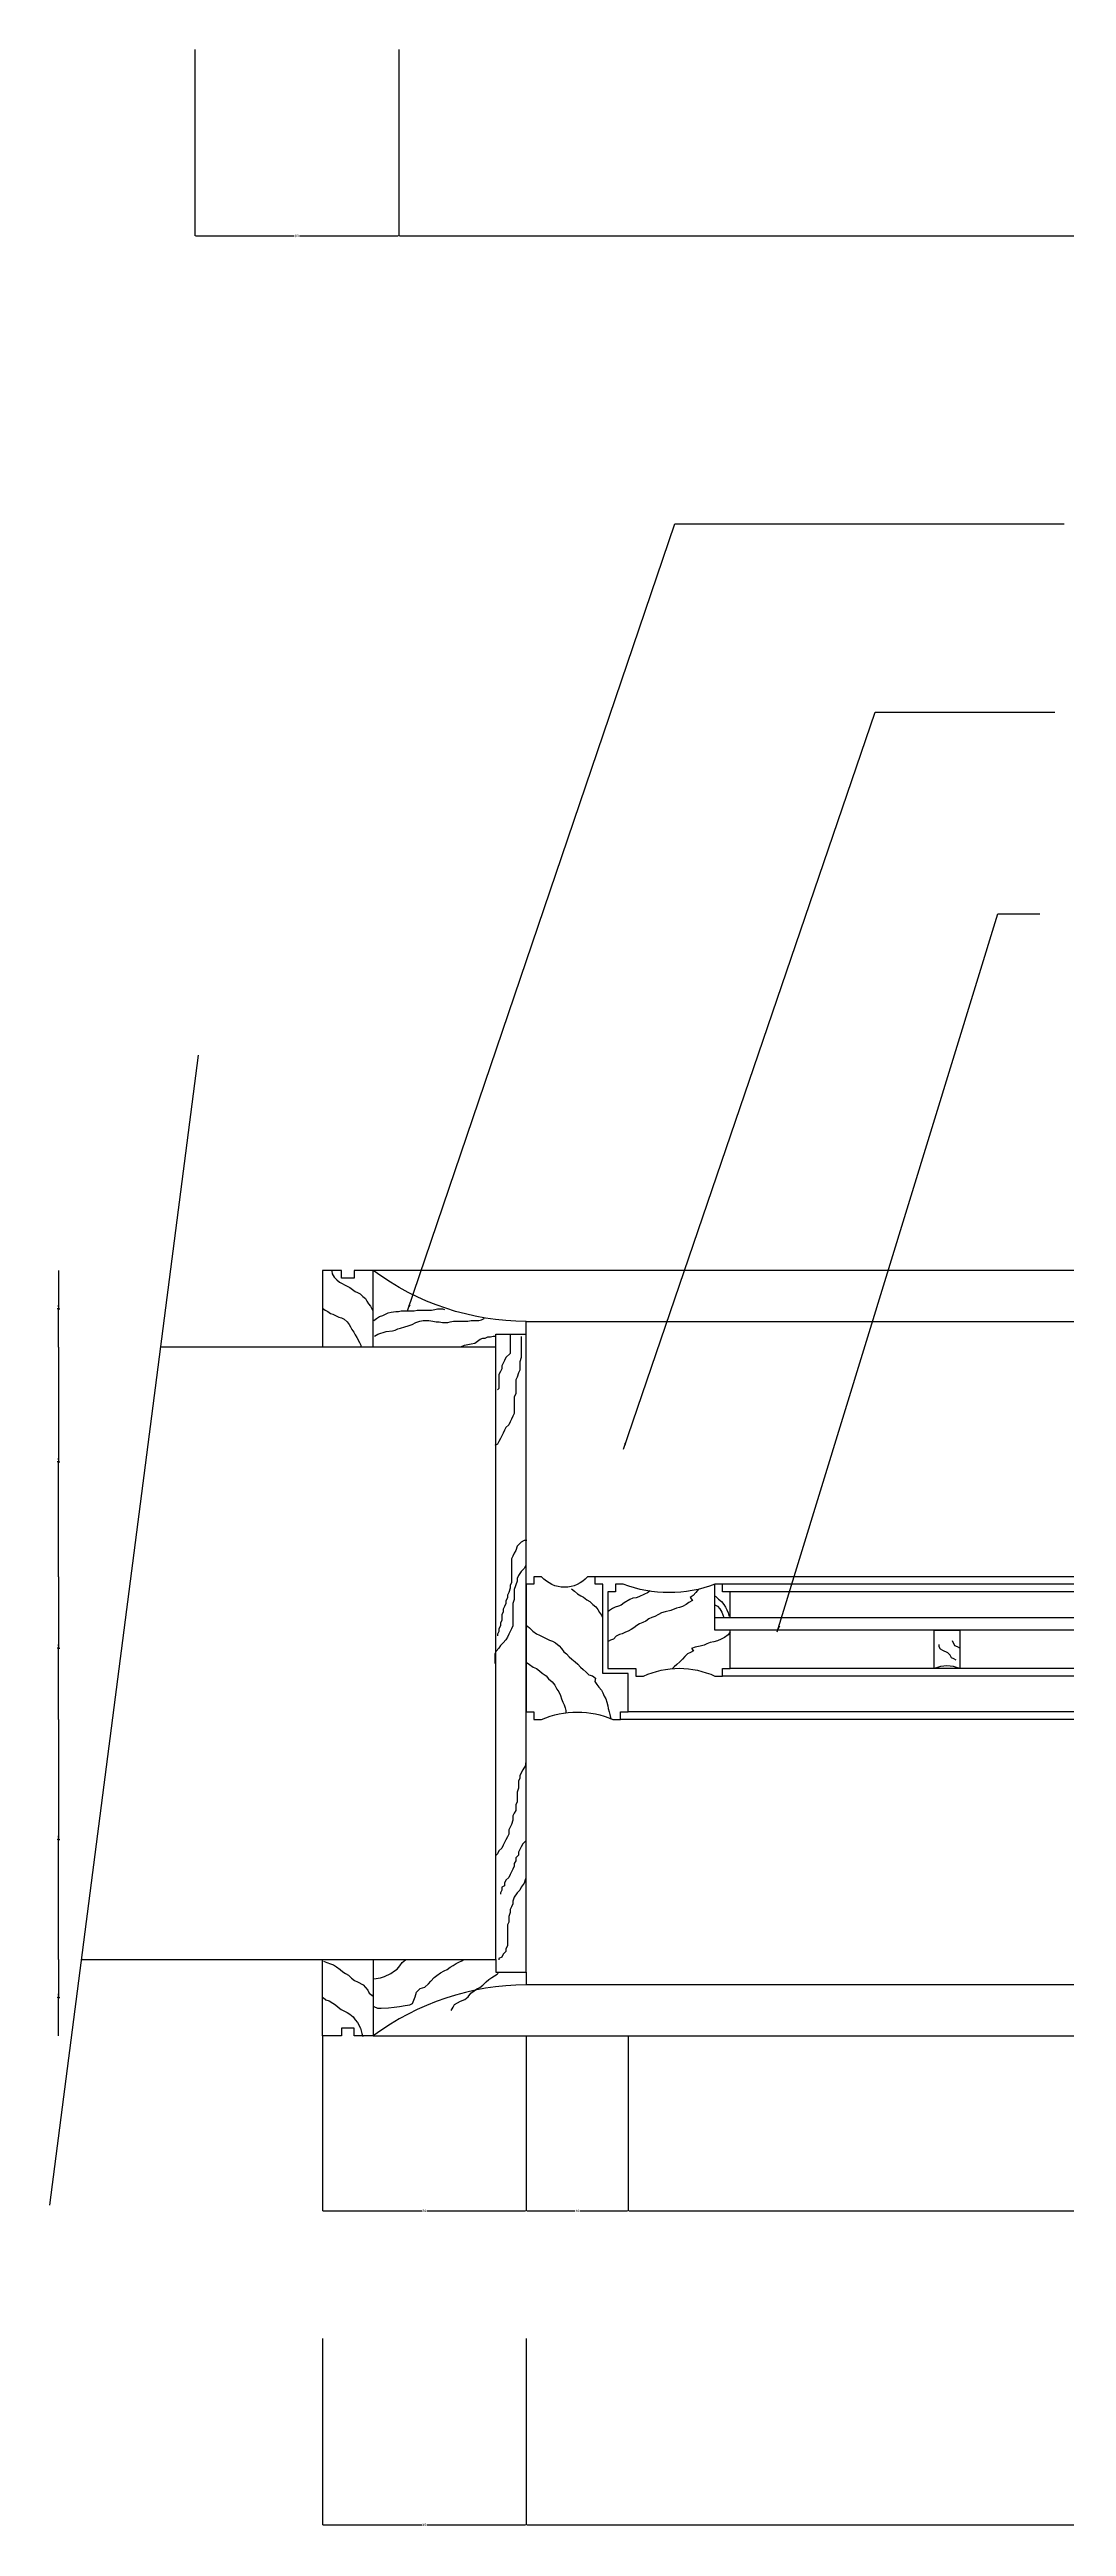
# Model space of a CAD drawing. Header units: metres. Extents: x 4 to 3597, y 195 to 4697.
# Drawn here: x 156 to 555, y 1510 to 2481 of the extents above; entities that cross this region are included whole.
import ezdxf

# ---------------------------------------------------------------- set-up
doc = ezdxf.new("R2010")
doc.units = ezdxf.units.M
for name, color, linetype in [('2', 2, 'Continuous'), ('3', 3, 'Continuous'), ('4', 4, 'Continuous'), ('7', 7, 'Continuous'), ('BH', 3, 'Continuous'), ('DIM', 3, 'Continuous')]:
    doc.layers.add(name, color=color, linetype=linetype)
doc.dimstyles.get("Standard").update_dxf_attribs({"dimtxt": 2.5, "dimasz": 2.5, "dimexe": 1.25, "dimexo": 0.625, "dimtad": 1, "dimcen": 2.5, "dimazin": 3, "dimtfac": 1, "dimtmove": 0, "dimatfit": 3})

# ---------------------------------------------------------------- blocks, each defined once
blk = doc.blocks.new('*D2')
for p, q in [((383.18, 1701.98), (383.18, 1633.38)), ((1323.18, 1701.98), (1323.18, 1633.38)), ((383.43, 1633.38), (851.68, 1633.38)), ((854.68, 1633.38), (1322.93, 1633.38))]:
    blk.add_line(p, q)
at = {"layer": 'Defpoints'}
for p in [(383.18, 1701.98), (1323.18, 1701.98), (383.18, 1633.38)]:
    blk.add_point(p, dxfattribs=at)
at = {"layer": 'DIM', "insert": (853.18, 1633.38), "char_height": 1, "attachment_point": 5}
blk.add_mtext('940', dxfattribs=at)
blk = doc.blocks.new('*D3')
for p, q in [((343.18, 1583.38), (343.18, 1510.34)), ((2343.18, 1583.38), (2343.18, 1510.34)), ((343.43, 1510.34), (1341.18, 1510.34)), ((1345.18, 1510.34), (2342.93, 1510.34))]:
    blk.add_line(p, q)
at = {"layer": 'Defpoints'}
for p in [(343.18, 1583.38), (2343.18, 1583.38), (343.18, 1510.34)]:
    blk.add_point(p, dxfattribs=at)
at = {"layer": 'DIM', "insert": (1343.18, 1510.34), "char_height": 1, "attachment_point": 5}
blk.add_mtext('2000', dxfattribs=at)
blk = doc.blocks.new('*D4')
for p, q in [((293.17, 2480.59), (293.17, 2407.55)), ((2293.17, 2480.59), (2293.17, 2407.55)), ((293.42, 2407.55), (1291.17, 2407.55)), ((1295.17, 2407.55), (2292.92, 2407.55))]:
    blk.add_line(p, q)
at = {"layer": 'Defpoints'}
for p in [(293.17, 2480.59), (2293.17, 2480.59), (293.17, 2407.55)]:
    blk.add_point(p, dxfattribs=at)
at = {"layer": 'DIM', "insert": (1293.17, 2407.55), "char_height": 1, "attachment_point": 5}
blk.add_mtext('2000', dxfattribs=at)
blk = doc.blocks.new('*D6')
for p, q in [((159.66, 2001.98), (159.66, 1986.98)), ((159.41, 1986.98), (159.16, 1986.98)), ((159.66, 1971.98), (159.66, 1986.98)), ((159.66, 1986.98), (159.66, 1986.98)), ((159.91, 1986.98), (160.16, 1986.98))]:
    blk.add_line(p, q)
at = {"layer": 'Defpoints'}
for p in [(159.66, 2001.98), (159.66, 1986.98), (159.66, 1971.98)]:
    blk.add_point(p, dxfattribs=at)
at = {"layer": 'DIM', "insert": (159.66, 1988.105), "char_height": 1, "attachment_point": 5}
blk.add_mtext('0', dxfattribs=at)
blk = doc.blocks.new('*D13')
for p, q in [((263.18, 1583.38), (263.18, 1510.34)), ((343.18, 1583.38), (343.18, 1510.34)), ((263.43, 1510.34), (302.18, 1510.34)), ((304.18, 1510.34), (342.93, 1510.34))]:
    blk.add_line(p, q)
at = {"layer": 'Defpoints'}
for p in [(263.18, 1583.38), (343.18, 1583.38), (263.18, 1510.34)]:
    blk.add_point(p, dxfattribs=at)
at = {"layer": 'DIM', "insert": (303.18, 1510.34), "char_height": 1, "attachment_point": 5}
blk.add_mtext('80', dxfattribs=at)
blk = doc.blocks.new('*D14')
for p, q in [((159.66, 1731.98), (159.66, 1716.98)), ((159.41, 1716.98), (159.16, 1716.98)), ((159.66, 1701.98), (159.66, 1716.98)), ((159.66, 1716.98), (159.66, 1716.98)), ((159.91, 1716.98), (160.16, 1716.98))]:
    blk.add_line(p, q)
at = {"layer": 'Defpoints'}
for p in [(159.66, 1731.98), (159.66, 1716.98), (159.66, 1701.98)]:
    blk.add_point(p, dxfattribs=at)
at = {"layer": 'DIM', "insert": (159.66, 1718.105), "char_height": 1, "attachment_point": 5}
blk.add_mtext('0', dxfattribs=at)
blk = doc.blocks.new('*D15')
for p, q in [((159.66, 1825.98), (159.66, 1778.98)), ((159.41, 1778.98), (159.16, 1778.98)), ((159.66, 1731.98), (159.66, 1778.98)), ((159.66, 1778.98), (159.66, 1778.98)), ((159.91, 1778.98), (160.16, 1778.98))]:
    blk.add_line(p, q)
at = {"layer": 'Defpoints'}
for p in [(159.66, 1825.98), (159.66, 1778.98), (159.66, 1731.98)]:
    blk.add_point(p, dxfattribs=at)
at = {"layer": 'DIM', "insert": (159.66, 1780.105), "char_height": 1, "attachment_point": 5}
blk.add_mtext('0', dxfattribs=at)
blk = doc.blocks.new('*D16')
for p, q in [((159.66, 1881.98), (159.66, 1853.98)), ((159.41, 1853.98), (159.16, 1853.98)), ((159.66, 1825.98), (159.66, 1853.98)), ((159.66, 1853.98), (159.66, 1853.98)), ((159.91, 1853.98), (160.16, 1853.98))]:
    blk.add_line(p, q)
at = {"layer": 'Defpoints'}
for p in [(159.66, 1881.98), (159.66, 1853.98), (159.66, 1825.98)]:
    blk.add_point(p, dxfattribs=at)
at = {"layer": 'DIM', "insert": (159.66, 1855.105), "char_height": 1, "attachment_point": 5}
blk.add_mtext('0', dxfattribs=at)
blk = doc.blocks.new('*D17')
for p, q in [((159.66, 1971.98), (159.66, 1926.98)), ((159.41, 1926.98), (159.16, 1926.98)), ((159.66, 1881.98), (159.66, 1926.98)), ((159.66, 1926.98), (159.66, 1926.98)), ((159.91, 1926.98), (160.16, 1926.98))]:
    blk.add_line(p, q)
at = {"layer": 'Defpoints'}
for p in [(159.66, 1971.98), (159.66, 1926.98), (159.66, 1881.98)]:
    blk.add_point(p, dxfattribs=at)
at = {"layer": 'DIM', "insert": (159.66, 1928.105), "char_height": 1, "attachment_point": 5}
blk.add_mtext('0', dxfattribs=at)
blk = doc.blocks.new('*D18')
for p, q in [((343.18, 1701.98), (343.18, 1633.38)), ((383.18, 1701.98), (383.18, 1633.38)), ((343.43, 1633.38), (362.18, 1633.38)), ((364.18, 1633.38), (382.93, 1633.38))]:
    blk.add_line(p, q)
at = {"layer": 'Defpoints'}
for p in [(343.18, 1701.98), (383.18, 1701.98), (343.18, 1633.38)]:
    blk.add_point(p, dxfattribs=at)
at = {"layer": 'DIM', "insert": (363.18, 1633.38), "char_height": 1, "attachment_point": 5}
blk.add_mtext('40', dxfattribs=at)
blk = doc.blocks.new('*D19')
for p, q in [((263.18, 1701.98), (263.18, 1633.38)), ((343.18, 1701.98), (343.18, 1633.38)), ((263.43, 1633.38), (302.18, 1633.38)), ((304.18, 1633.38), (342.93, 1633.38))]:
    blk.add_line(p, q)
at = {"layer": 'Defpoints'}
for p in [(263.18, 1701.98), (343.18, 1701.98), (263.18, 1633.38)]:
    blk.add_point(p, dxfattribs=at)
at = {"layer": 'DIM', "insert": (303.18, 1633.38), "char_height": 1, "attachment_point": 5}
blk.add_mtext('80', dxfattribs=at)
blk = doc.blocks.new('*D25')
for p, q in [((213.17, 2480.59), (213.17, 2407.55)), ((293.17, 2480.59), (293.17, 2407.55)), ((213.42, 2407.55), (252.17, 2407.55)), ((254.17, 2407.55), (292.92, 2407.55))]:
    blk.add_line(p, q)
at = {"layer": 'Defpoints'}
for p in [(213.17, 2480.59), (293.17, 2480.59), (213.17, 2407.55)]:
    blk.add_point(p, dxfattribs=at)
at = {"layer": 'DIM', "insert": (253.17, 2407.55), "char_height": 1, "attachment_point": 5}
blk.add_mtext('80', dxfattribs=at)

msp = doc.modelspace()

# ---------------------------------------------------------------- hatches: boundary and pattern name
at = {"layer": 'BH'}
h = msp.add_hatch(dxfattribs=at)
h.set_pattern_fill('AR-CONC', scale=20)
h.paths.add_polyline_path([(331.18, 1971.98), (199.65, 1971.98), (168.62, 1731.98), (331.18, 1731.98)])
h = msp.add_hatch(dxfattribs=at)
h.set_pattern_fill('ANSI31', scale=1000)
h.paths.add_polyline_path([(331.18, 1731.98), (331.18, 1971.98), (199.65, 1971.98), (168.62, 1731.98)])

# ---------------------------------------------------------------- linework, layer by layer
at = {"layer": '2'}
msp.add_lwpolyline([(168.62, 1731.98), (331.18, 1731.98), (331.18, 1971.98), (199.65, 1971.98)], dxfattribs=at)
at = {"layer": '3'}
for p, q in [((1283.18, 1875.98), (423.18, 1875.98)), ((1283.18, 1845.98), (423.18, 1845.98)), ((1323.18, 1828.98), (383.18, 1828.98))]:
    msp.add_line(p, q, dxfattribs=at)
at = {"layer": '4'}
for p, q in [((2403.18, 2001.98), (283.18, 2001.98)), ((283.18, 1971.98), (283.18, 2001.98)), ((343.18, 1726.98), (343.18, 1976.98)), ((1336.18, 1881.98), (370.18, 1881.98)), ((1326.18, 1825.98), (380.18, 1825.98)), ((283.18, 1731.98), (283.18, 1701.98)), ((283.18, 1701.98), (2403.18, 1701.98))]:
    msp.add_line(p, q, dxfattribs=at)
for points in [[(331.18, 1971.98), (331.18, 1976.98), (343.18, 1976.98), (343.18, 1981.98, -0.16), (283.18, 2001.98), (275.68, 2001.98), (275.68, 1998.98), (270.68, 1998.98), (270.68, 2001.98), (263.18, 2001.98), (263.18, 1971.98)], [(417.18, 1865.98), (423.18, 1865.98), (423.18, 1875.98), (420.18, 1875.98), (420.18, 1878.98), (417.18, 1878.98, -0.18), (381.18, 1878.98), (378.18, 1878.98), (378.18, 1875.98), (378.18, 1875.98), (375.18, 1875.98), (375.18, 1845.98), (386.18, 1845.98), (386.18, 1842.98), (389.18, 1842.98, -0.22), (417.18, 1842.98), (420.18, 1842.98), (420.18, 1845.98), (423.18, 1845.98), (423.18, 1860.98), (417.18, 1860.98), (417.18, 1878.98)], [(331.18, 1731.98), (331.18, 1726.98), (343.18, 1726.98), (343.18, 1721.98, 0.16), (283.18, 1701.98), (275.68, 1701.98), (275.68, 1704.98), (270.68, 1704.98), (270.68, 1701.98), (263.18, 1701.98), (263.18, 1731.98)]]:
    msp.add_lwpolyline(points, format="xyb", dxfattribs=at)
for points in [[(349.18, 1825.98, -0.21), (377.18, 1825.98), (380.18, 1825.98), (380.18, 1828.98), (383.18, 1828.98), (383.18, 1843.98), (373.18, 1843.98), (373.18, 1878.98), (370.18, 1878.98), (370.18, 1881.98), (367.18, 1881.98, -0.46), (349.18, 1881.98), (346.18, 1881.98), (346.18, 1878.98), (343.18, 1878.98), (343.18, 1828.98), (346.18, 1828.98), (346.18, 1825.98)], [(513.18, 1860.98), (513.18, 1845.98, 0.2), (503.18, 1845.98), (503.18, 1860.98)]]:
    msp.add_lwpolyline(points, format="xyb", close=True, dxfattribs=at)
at = {"layer": '7'}
for p, q in [((343.18, 1981.98), (2343.18, 1981.98)), ((1286.18, 1878.98), (420.18, 1878.98)), ((423.18, 1865.98), (1283.18, 1865.98)), ((1283.18, 1860.98), (423.18, 1860.98)), ((1286.18, 1842.98), (420.18, 1842.98)), ((2343.18, 1721.98), (343.18, 1721.98))]:
    msp.add_line(p, q, dxfattribs=at)
at = {"layer": 'BH'}
for p, q in [((266.85, 2001.7), (267.1, 2000.68)), ((267.1, 2000.68), (267.87, 1999.41)), ((267.87, 1999.41), (268.88, 1998.4)), ((268.88, 1998.4), (269.9, 1997.38)), ((269.9, 1997.38), (270.92, 1996.87)), ((270.92, 1996.87), (271.93, 1996.36)), ((271.93, 1996.36), (272.95, 1995.86)), ((272.95, 1995.86), (273.97, 1995.35)), ((273.97, 1995.35), (274.98, 1994.58)), ((274.98, 1994.58), (276, 1993.82)), ((276, 1993.82), (277.02, 1993.31)), ((277.02, 1993.31), (278.04, 1992.81)), ((278.04, 1992.81), (279.05, 1991.79)), ((279.05, 1991.79), (280.07, 1991.03)), ((280.07, 1991.03), (280.58, 1990.01)), ((263.29, 1987.22), (264.31, 1986.45)), ((264.31, 1986.45), (265.32, 1985.95)), ((265.32, 1985.95), (266.34, 1985.18)), ((266.34, 1985.18), (267.36, 1984.93)), ((267.36, 1984.93), (268.37, 1984.42)), ((268.37, 1984.42), (269.65, 1983.66)), ((269.65, 1983.66), (270.66, 1983.41)), ((270.66, 1983.41), (271.68, 1982.9)), ((271.68, 1982.9), (272.95, 1981.88)), ((272.95, 1981.88), (273.71, 1980.86)), ((273.71, 1980.86), (274.22, 1979.85)), ((280.58, 1990.01), (281.34, 1988.99)), ((281.34, 1988.99), (282.1, 1987.98)), ((282.1, 1987.98), (282.61, 1986.96)), ((282.61, 1986.96), (282.87, 1986.45)), ((283.38, 1982.39), (284.39, 1983.15)), ((284.39, 1983.15), (285.66, 1983.91)), ((285.66, 1983.91), (286.93, 1984.42)), ((286.93, 1984.42), (287.95, 1984.93)), ((287.95, 1984.93), (288.97, 1985.44)), ((288.97, 1985.44), (290.24, 1985.69)), ((290.24, 1985.69), (292.02, 1985.95)), ((292.02, 1985.95), (293.04, 1985.95)), ((293.04, 1985.95), (294.05, 1986.2)), ((294.05, 1986.2), (299.14, 1986.2)), ((296.85, 1980.36), (298.38, 1980.86)), ((298.38, 1980.86), (299.9, 1981.63)), ((299.14, 1986.2), (300.41, 1986.45)), ((299.9, 1981.63), (301.43, 1982.13)), ((300.41, 1986.45), (306, 1986.45)), ((301.43, 1982.13), (302.7, 1982.39)), ((302.7, 1982.39), (304.99, 1982.39)), ((304.99, 1982.39), (306.51, 1982.13)), ((306, 1986.45), (307.27, 1986.71)), ((306.51, 1982.13), (307.78, 1981.88)), ((307.27, 1986.71), (308.29, 1986.96)), ((307.78, 1981.88), (309.05, 1981.88)), ((308.29, 1986.96), (310.33, 1986.96)), ((309.05, 1981.88), (310.33, 1981.63)), ((310.33, 1986.96), (311.09, 1986.71)), ((310.33, 1981.63), (312.36, 1981.63)), ((312.36, 1981.63), (313.38, 1981.88)), ((313.38, 1981.88), (314.65, 1982.13)), ((314.65, 1982.13), (320.24, 1982.13)), ((320.24, 1982.13), (321.51, 1982.39)), ((321.51, 1982.39), (324.56, 1982.39)), ((324.56, 1982.39), (325.58, 1982.64)), ((325.58, 1982.64), (326.6, 1983.15)), ((326.6, 1983.15), (326.6, 1983.41)), ((274.22, 1979.85), (274.73, 1978.83)), ((274.73, 1978.83), (275.49, 1977.82)), ((275.49, 1977.82), (276, 1976.8)), ((276, 1976.8), (276.76, 1975.78)), ((276.76, 1975.78), (277.78, 1973.75)), ((277.78, 1973.75), (278.29, 1972.73)), ((278.29, 1972.73), (278.29, 1971.97)), ((283.63, 1976.29), (284.9, 1977.05)), ((284.9, 1977.05), (288.21, 1978.07)), ((288.21, 1978.07), (290.75, 1978.32)), ((290.75, 1978.32), (291.77, 1978.58)), ((291.77, 1978.58), (292.78, 1979.09)), ((292.78, 1979.09), (293.8, 1979.34)), ((293.8, 1979.34), (295.58, 1979.85)), ((295.58, 1979.85), (296.85, 1980.36)), ((317.7, 1972.23), (318.97, 1972.73)), ((318.97, 1972.73), (321.51, 1973.24)), ((321.51, 1973.24), (323.04, 1973.5)), ((323.04, 1973.5), (324.06, 1974.26)), ((324.06, 1974.26), (325.07, 1975.02)), ((325.07, 1975.02), (326.09, 1975.53)), ((326.09, 1975.53), (327.11, 1975.53)), ((327.11, 1975.53), (328.12, 1976.04)), ((328.12, 1976.04), (329.14, 1976.04)), ((329.14, 1976.04), (330.16, 1976.29)), ((330.16, 1976.29), (331.18, 1976.29)), ((336.84, 1976.62), (336.84, 1969.5)), ((341.22, 1976.07), (341.22, 1967.85)), ((333, 1962.38), (332.45, 1961.28)), ((332.45, 1961.28), (332.45, 1955.8)), ((333.55, 1963.47), (333, 1962.38)), ((334.1, 1965.66), (333.55, 1964.57)), ((333.55, 1964.57), (333.55, 1963.47)), ((334.64, 1966.76), (334.1, 1965.66)), ((335.19, 1967.85), (334.64, 1966.76)), ((336.84, 1969.5), (335.19, 1967.85)), ((340.13, 1961.83), (339.58, 1960.19)), ((340.67, 1962.92), (340.13, 1961.83)), ((341.22, 1967.85), (340.67, 1966.21)), ((340.67, 1966.21), (340.67, 1962.92)), ((332.45, 1955.8), (331.9, 1955.26)), ((339.03, 1953.61), (338.48, 1952.52)), ((338.48, 1952.52), (338.48, 1945.94)), ((339.58, 1960.19), (339.03, 1959.09)), ((339.03, 1959.09), (339.03, 1953.61)), ((336.84, 1942.66), (336.29, 1941.56)), ((337.38, 1943.75), (336.84, 1942.66)), ((337.93, 1944.85), (337.38, 1943.75)), ((338.48, 1945.94), (337.93, 1944.85)), ((331.9, 1933.89), (330.81, 1933.35)), ((332.45, 1934.99), (331.9, 1933.89)), ((333, 1936.08), (332.45, 1934.99)), ((333.55, 1937.18), (333, 1936.08)), ((334.1, 1938.28), (333.55, 1937.18)), ((334.64, 1939.37), (334.1, 1938.28)), ((335.19, 1940.47), (334.64, 1939.37)), ((336.29, 1941.56), (335.19, 1940.47)), ((339.58, 1893.91), (339.03, 1892.26)), ((341.22, 1895.55), (339.58, 1893.91)), ((342.32, 1896.1), (341.22, 1895.55)), ((343.41, 1896.1), (342.32, 1896.1)), ((337.93, 1890.07), (337.38, 1888.98)), ((337.38, 1888.98), (337.38, 1879.67)), ((338.48, 1891.17), (337.93, 1890.07)), ((339.03, 1892.26), (338.48, 1891.17)), ((341.22, 1884.05), (340.13, 1882.4)), ((342.32, 1885.14), (341.22, 1884.05)), ((342.87, 1886.24), (342.32, 1885.14)), ((336.29, 1875.83), (335.74, 1874.74)), ((335.74, 1874.74), (335.74, 1873.64)), ((336.84, 1877.47), (336.29, 1875.83)), ((337.38, 1879.67), (336.84, 1878.57)), ((336.84, 1878.57), (336.84, 1877.47)), ((339.58, 1880.21), (338.48, 1876.93)), ((338.48, 1876.93), (338.48, 1873.09)), ((340.13, 1882.4), (339.58, 1881.31)), ((339.58, 1881.31), (339.58, 1880.21)), ((360.95, 1877.26), (362.06, 1876.29)), ((362.06, 1876.29), (363.31, 1875.31)), ((363.31, 1875.31), (364.56, 1874.48)), ((364.56, 1874.48), (365.67, 1873.92)), ((365.67, 1873.92), (366.93, 1872.95)), ((387.36, 1874.06), (386.25, 1873.65)), ((389.59, 1875.17), (387.36, 1874.06)), ((390.7, 1875.59), (389.59, 1875.17)), ((391.81, 1876.42), (390.7, 1875.59)), ((408.58, 1874.62), (407.47, 1873.78)), ((409.7, 1875.73), (408.58, 1874.62)), ((410.67, 1877.12), (409.7, 1875.73)), ((417.34, 1874.34), (418.59, 1873.23)), ((333.55, 1864.88), (333, 1863.78)), ((334.1, 1868.16), (333.55, 1867.07)), ((333.55, 1867.07), (333.55, 1864.88)), ((334.64, 1870.35), (334.1, 1869.26)), ((334.1, 1869.26), (334.1, 1868.16)), ((335.19, 1871.45), (334.64, 1870.35)), ((335.74, 1873.64), (335.19, 1872.54)), ((335.19, 1872.54), (335.19, 1871.45)), ((338.48, 1873.09), (337.93, 1871.45)), ((337.93, 1871.45), (337.93, 1862.68)), ((366.93, 1872.95), (368.04, 1872.26)), ((368.04, 1872.26), (369.29, 1871.14)), ((369.29, 1871.14), (370.4, 1870.17)), ((370.4, 1870.17), (371.24, 1869.06)), ((371.24, 1869.06), (371.93, 1867.95)), ((371.93, 1867.95), (372.63, 1866.84)), ((372.63, 1866.84), (372.9, 1866.28)), ((375.82, 1868.78), (375.13, 1868.23)), ((376.94, 1869.48), (375.82, 1868.78)), ((378.05, 1870.03), (376.94, 1869.48)), ((379.3, 1870.45), (378.05, 1870.03)), ((380.41, 1870.87), (379.3, 1870.45)), ((381.52, 1871.7), (380.41, 1870.87)), ((383.75, 1873.09), (381.52, 1871.7)), ((385, 1873.51), (383.75, 1873.09)), ((386.25, 1873.65), (385, 1873.51)), ((390.01, 1864.48), (388.89, 1864.06)), ((391.26, 1865.45), (390.01, 1864.48)), ((392.37, 1866), (391.26, 1865.45)), ((393.62, 1866.42), (392.37, 1866)), ((395.01, 1867.12), (393.62, 1866.42)), ((396.26, 1867.81), (395.01, 1867.12)), ((397.65, 1868.23), (396.26, 1867.81)), ((399.88, 1868.78), (397.65, 1868.23)), ((402.1, 1869.62), (399.88, 1868.78)), ((403.21, 1869.89), (402.1, 1869.62)), ((404.47, 1870.31), (403.21, 1869.89)), ((405.86, 1871.14), (404.47, 1870.31)), ((406.97, 1871.84), (405.86, 1871.14)), ((408.36, 1872.67), (406.97, 1871.84)), ((407.47, 1873.78), (408.36, 1872.67)), ((417.18, 1870.95), (418.18, 1870.45)), ((418.18, 1870.45), (419.15, 1869.34)), ((418.59, 1873.23), (419.71, 1872.26)), ((419.15, 1869.34), (419.84, 1868.09)), ((419.71, 1872.26), (420.68, 1871.14)), ((419.84, 1868.09), (420.26, 1866.98)), ((420.26, 1866.98), (420.68, 1866)), ((420.68, 1871.14), (421.37, 1870.03)), ((421.37, 1870.03), (421.79, 1868.92)), ((421.79, 1868.92), (422.35, 1867.81)), ((422.35, 1867.81), (422.63, 1866.7)), ((422.63, 1866.7), (422.76, 1866.56)), ((332.45, 1860.49), (331.9, 1859.4)), ((331.9, 1859.4), (331.9, 1858.85)), ((333, 1862.68), (332.45, 1861.59)), ((332.45, 1861.59), (332.45, 1860.49)), ((333, 1855.02), (332.45, 1853.92)), ((333, 1863.78), (333, 1862.68)), ((334.1, 1856.11), (333, 1855.02)), ((335.19, 1857.21), (334.1, 1856.11)), ((335.74, 1858.3), (335.19, 1857.21)), ((336.29, 1859.4), (335.74, 1858.3)), ((336.84, 1860.49), (336.29, 1859.4)), ((337.38, 1861.59), (336.84, 1860.49)), ((337.93, 1862.68), (337.38, 1861.59)), ((343.15, 1862.95), (344.4, 1861.97)), ((344.4, 1861.97), (345.79, 1860.59)), ((345.79, 1860.59), (347.18, 1859.61)), ((347.18, 1859.61), (348.3, 1859.06)), ((348.3, 1859.06), (349.41, 1858.5)), ((349.41, 1858.5), (350.94, 1857.81)), ((350.94, 1857.81), (352.33, 1857.11)), ((352.33, 1857.11), (353.44, 1856.69)), ((353.44, 1856.69), (354.69, 1856)), ((354.69, 1856), (356.08, 1854.89)), ((356.08, 1854.89), (357.05, 1853.78)), ((376.24, 1857.11), (375.27, 1856.56)), ((377.35, 1857.53), (376.24, 1857.11)), ((378.47, 1858.64), (377.35, 1857.53)), ((379.72, 1859.33), (378.47, 1858.64)), ((380.83, 1859.61), (379.72, 1859.33)), ((382.08, 1860.17), (380.83, 1859.61)), ((383.19, 1860.59), (382.08, 1860.17)), ((384.31, 1861.28), (383.19, 1860.59)), ((385.42, 1861.97), (384.31, 1861.28)), ((386.53, 1862.81), (385.42, 1861.97)), ((387.64, 1863.5), (386.53, 1862.81)), ((388.89, 1864.06), (387.64, 1863.5)), ((411.36, 1854.75), (409.42, 1854.33)), ((412.89, 1855.17), (411.36, 1854.75)), ((414.01, 1855.72), (412.89, 1855.17)), ((415.26, 1856.14), (414.01, 1855.72)), ((416.79, 1856.42), (415.26, 1856.14)), ((418.18, 1856.83), (416.79, 1856.42)), ((419.57, 1857.53), (418.18, 1856.83)), ((420.96, 1858.08), (419.57, 1857.53)), ((422.35, 1859.2), (420.96, 1858.08)), ((423.18, 1860.31), (422.35, 1859.2)), ((505.16, 1854.46), (505.16, 1855.4)), ((505.63, 1853.51), (505.16, 1854.46)), ((511.3, 1854.93), (510.36, 1856.82)), ((512.25, 1854.46), (511.3, 1854.93)), ((513.19, 1853.99), (512.25, 1854.46)), ((331.35, 1852.82), (330.81, 1851.73)), ((330.81, 1851.73), (330.81, 1847.89)), ((332.45, 1853.92), (331.35, 1852.82)), ((343.15, 1848.5), (344.4, 1847.52)), ((344.4, 1847.52), (345.93, 1846.55)), ((345.93, 1846.55), (347.18, 1846)), ((347.18, 1846), (348.3, 1845.02)), ((348.3, 1845.02), (349.41, 1844.19)), ((357.05, 1853.78), (357.89, 1852.53)), ((357.89, 1852.53), (359, 1851.69)), ((359, 1851.69), (359.97, 1850.58)), ((359.97, 1850.58), (361.09, 1849.61)), ((361.09, 1849.61), (362.34, 1848.64)), ((362.34, 1848.64), (363.45, 1847.66)), ((363.45, 1847.66), (364.42, 1846.55)), ((364.42, 1846.55), (365.54, 1845.58)), ((365.54, 1845.58), (366.65, 1844.61)), ((401.13, 1846.69), (400.43, 1845.86)), ((402.24, 1847.52), (401.13, 1846.69)), ((403.35, 1848.64), (402.24, 1847.52)), ((404.47, 1849.61), (403.35, 1848.64)), ((405.3, 1850.72), (404.47, 1849.61)), ((406.41, 1851.69), (405.3, 1850.72)), ((407.52, 1852.25), (406.41, 1851.69)), ((408.78, 1852.94), (407.52, 1852.25)), ((409.42, 1854.33), (408.03, 1853.78)), ((408.03, 1853.78), (408.78, 1852.94)), ((506.58, 1853.04), (505.63, 1853.51)), ((508.47, 1852.09), (506.58, 1853.04)), ((509.41, 1851.15), (508.47, 1852.09)), ((509.89, 1850.2), (509.41, 1851.15)), ((510.83, 1849.73), (509.89, 1850.2)), ((511.78, 1849.26), (510.83, 1849.73)), ((349.41, 1844.19), (350.94, 1843.08)), ((350.94, 1843.08), (351.91, 1841.97)), ((351.91, 1841.97), (353.3, 1840.72)), ((353.3, 1840.72), (354.41, 1839.47)), ((354.41, 1839.47), (355.11, 1837.94)), ((355.11, 1837.94), (355.94, 1836.83)), ((355.94, 1836.83), (356.64, 1835.44)), ((356.64, 1835.44), (357.05, 1834.05)), ((366.65, 1844.61), (367.76, 1843.5)), ((367.76, 1843.5), (369.15, 1843.08)), ((369.15, 1843.08), (370.26, 1842.25)), ((370.26, 1842.25), (370.12, 1840.86)), ((370.12, 1840.86), (370.82, 1839.74)), ((370.82, 1839.74), (371.65, 1838.63)), ((371.65, 1838.63), (372.63, 1837.52)), ((372.63, 1837.52), (373.18, 1836.41)), ((373.18, 1836.41), (373.74, 1835.16)), ((373.74, 1835.16), (374.43, 1834.05)), ((357.05, 1834.05), (357.47, 1832.8)), ((357.47, 1832.8), (358.03, 1831.69)), ((358.03, 1831.69), (358.45, 1830.57)), ((358.45, 1830.57), (358.72, 1829.46)), ((358.72, 1829.46), (358.72, 1828.63)), ((374.43, 1834.05), (374.71, 1832.8)), ((374.71, 1832.8), (375.13, 1831.41)), ((375.13, 1831.41), (375.27, 1830.3)), ((375.27, 1830.3), (375.69, 1829.05)), ((375.69, 1829.05), (375.96, 1827.93)), ((375.96, 1827.93), (376.24, 1826.82)), ((376.24, 1826.82), (376.52, 1826.13)), ((341.77, 1806.26), (340.67, 1804.07)), ((342.87, 1807.91), (341.77, 1806.26)), ((342.87, 1809), (342.87, 1807.91)), ((340.13, 1799.14), (339.58, 1797.5)), ((339.58, 1797.5), (339.58, 1793.67)), ((340.67, 1802.98), (340.13, 1801.88)), ((340.13, 1801.88), (340.13, 1799.14)), ((340.67, 1804.07), (340.67, 1802.98)), ((337.93, 1786.55), (337.38, 1784.9)), ((338.48, 1789.28), (337.93, 1788.19)), ((337.93, 1788.19), (337.93, 1786.55)), ((339.03, 1790.38), (338.48, 1789.28)), ((339.58, 1793.67), (339.03, 1792.57)), ((339.03, 1792.57), (339.03, 1790.38)), ((334.64, 1777.78), (334.1, 1776.69)), ((335.19, 1778.88), (334.64, 1777.78)), ((335.74, 1779.97), (335.19, 1778.88)), ((336.29, 1781.07), (335.74, 1779.97)), ((336.84, 1783.81), (336.29, 1782.71)), ((336.29, 1782.71), (336.29, 1781.07)), ((337.38, 1784.9), (336.84, 1783.81)), ((341.77, 1777.23), (341.22, 1776.14)), ((342.87, 1778.33), (341.77, 1777.23)), ((331.9, 1773.4), (331.35, 1772.85)), ((332.45, 1774.49), (331.9, 1773.4)), ((333.55, 1775.59), (332.45, 1774.49)), ((334.1, 1776.69), (333.55, 1775.59)), ((337.93, 1767.37), (337.38, 1766.28)), ((338.48, 1768.47), (337.93, 1767.37)), ((339.03, 1770.66), (338.48, 1769.56)), ((338.48, 1769.56), (338.48, 1768.47)), ((340.13, 1772.85), (339.03, 1771.76)), ((339.03, 1771.76), (339.03, 1770.66)), ((340.67, 1775.04), (340.13, 1773.95)), ((340.13, 1773.95), (340.13, 1772.85)), ((341.22, 1776.14), (340.67, 1775.04)), ((333.55, 1759.16), (333, 1758.06)), ((333, 1758.06), (333, 1757.51)), ((334.64, 1760.8), (333.55, 1760.25)), ((333.55, 1760.25), (333.55, 1759.16)), ((335.19, 1762.99), (334.64, 1761.9)), ((334.64, 1761.9), (334.64, 1760.8)), ((336.29, 1764.09), (335.19, 1762.99)), ((336.84, 1765.18), (336.29, 1764.09)), ((337.38, 1766.28), (336.84, 1765.18)), ((339.58, 1758.06), (338.48, 1756.42)), ((340.67, 1759.16), (339.58, 1758.06)), ((341.22, 1760.25), (340.67, 1759.16)), ((342.32, 1761.9), (341.22, 1760.25)), ((342.87, 1763.54), (342.32, 1761.9)), ((336.84, 1750.39), (336.29, 1748.75)), ((336.29, 1748.75), (336.29, 1746.56)), ((337.38, 1752.58), (336.84, 1751.49)), ((336.84, 1751.49), (336.84, 1750.39)), ((337.93, 1753.68), (337.38, 1752.58)), ((338.48, 1756.42), (337.93, 1754.78)), ((337.93, 1754.78), (337.93, 1753.68)), ((336.29, 1746.56), (335.74, 1745.46)), ((335.74, 1745.46), (335.74, 1737.25)), ((263.64, 1731.25), (264.9, 1730.71)), ((264.9, 1730.71), (266.35, 1730.17)), ((266.35, 1730.17), (267.61, 1729.81)), ((267.61, 1729.81), (268.7, 1729.08)), ((268.7, 1729.08), (270.14, 1728)), ((292.56, 1728.18), (293.64, 1729.45)), ((293.64, 1729.45), (294.55, 1730.71)), ((294.55, 1730.71), (295.81, 1731.79)), ((312.08, 1728), (313.34, 1728.9)), ((313.34, 1728.9), (314.43, 1729.63)), ((314.43, 1729.63), (315.69, 1730.35)), ((315.69, 1730.35), (316.78, 1730.89)), ((316.78, 1730.89), (317.86, 1731.43)), ((317.86, 1731.43), (318.41, 1731.79)), ((333.55, 1732.86), (332.45, 1732.32)), ((332.45, 1732.32), (332.45, 1731.77)), ((334.1, 1733.96), (333.55, 1732.86)), ((335.19, 1735.06), (334.1, 1733.96)), ((335.74, 1737.25), (335.19, 1736.15)), ((335.19, 1736.15), (335.19, 1735.06)), ((270.14, 1728), (271.23, 1727.1)), ((271.23, 1727.1), (272.31, 1726.37)), ((272.31, 1726.37), (273.4, 1725.83)), ((273.4, 1725.83), (274.66, 1724.57)), ((274.66, 1724.57), (275.75, 1723.67)), ((275.75, 1723.67), (277.01, 1723.12)), ((277.01, 1723.12), (279.18, 1722.04)), ((279.18, 1722.04), (280.09, 1720.96)), ((280.09, 1720.96), (280.99, 1719.87)), ((280.99, 1719.87), (281.53, 1718.79)), ((281.53, 1718.79), (282.62, 1717.88)), ((283.34, 1724.39), (286.05, 1724.75)), ((286.05, 1724.75), (287.5, 1725.29)), ((287.5, 1725.29), (290.03, 1726.37)), ((290.03, 1726.37), (291.47, 1727.46)), ((291.47, 1727.46), (292.56, 1728.18)), ((299.61, 1717.34), (300.15, 1719.15)), ((300.15, 1719.15), (301.6, 1720.59)), ((301.6, 1720.59), (303.4, 1721.14)), ((303.4, 1721.14), (304.85, 1722.4)), ((304.85, 1722.4), (305.75, 1723.48)), ((305.75, 1723.48), (307.02, 1724.93)), ((307.02, 1724.93), (308.1, 1725.65)), ((308.1, 1725.65), (309.55, 1726.74)), ((309.55, 1726.74), (311, 1727.46)), ((311, 1727.46), (312.08, 1728)), ((320.39, 1717.34), (321.48, 1718.79)), ((321.48, 1718.79), (322.74, 1719.69)), ((322.74, 1719.69), (323.83, 1720.41)), ((323.83, 1720.41), (324.91, 1720.96)), ((324.91, 1720.96), (326.18, 1721.86)), ((326.18, 1721.86), (327.44, 1723.12)), ((327.44, 1723.12), (328.53, 1724.03)), ((328.53, 1724.03), (329.61, 1724.93)), ((329.61, 1724.93), (330.7, 1725.47)), ((330.7, 1725.47), (331.78, 1726.19)), ((331.78, 1726.19), (332.14, 1726.56)), ((263.46, 1716.98), (264.54, 1716.08)), ((264.54, 1716.08), (265.81, 1715.72)), ((265.81, 1715.72), (267.25, 1714.81)), ((267.25, 1714.81), (268.34, 1714.09)), ((268.34, 1714.09), (269.42, 1713.19)), ((269.42, 1713.19), (270.51, 1712.29)), ((270.51, 1712.29), (271.59, 1711.74)), ((271.59, 1711.74), (272.86, 1711.2)), ((272.86, 1711.2), (273.94, 1710.48)), ((273.94, 1710.48), (275.21, 1709.4)), ((275.21, 1709.4), (276.11, 1708.31)), ((282.62, 1717.88), (282.8, 1717.52)), ((283.34, 1713.55), (284.79, 1712.83)), ((284.79, 1712.83), (286.23, 1712.83)), ((286.23, 1712.83), (289.12, 1713.01)), ((289.12, 1713.01), (291.29, 1713.19)), ((291.29, 1713.19), (293.46, 1713.55)), ((293.46, 1713.55), (295.63, 1713.91)), ((295.63, 1713.91), (297.44, 1714.09)), ((297.44, 1714.09), (298.52, 1714.63)), ((298.52, 1714.63), (299.61, 1717.34)), ((313.71, 1711.92), (314.43, 1713.19)), ((314.43, 1713.19), (314.97, 1714.27)), ((314.97, 1714.27), (317.32, 1715.54)), ((317.32, 1715.54), (319.13, 1716.26)), ((319.13, 1716.26), (320.39, 1717.34)), ((276.11, 1708.31), (277.01, 1707.23)), ((277.01, 1707.23), (278.1, 1705.06)), ((278.1, 1705.06), (278.46, 1703.98)), ((278.46, 1703.98), (278.64, 1702.89)), ((278.64, 1702.89), (279, 1701.81)), ((279, 1701.81), (279.18, 1701.81))]:
    msp.add_line(p, q, dxfattribs=at)
at = {"layer": 'DIM'}
msp.add_line((214.45, 2086.42), (156.17, 1635.68), dxfattribs=at)

# ---------------------------------------------------------------- dimensions: what is measured, and where the dimension line sits
for base, p1, p2, picture, middle in [((213.17, 2407.55), (213.17, 2480.59), (293.17, 2480.59), '*D25', (253.17, 2407.55)), ((293.17, 2407.55), (293.17, 2480.59), (2293.17, 2480.59), '*D4', (1293.17, 2407.55)), ((159.66, 1986.98), (159.66, 2001.98), (159.66, 1971.98), '*D6', (159.66, 1988.105)), ((159.66, 1926.98), (159.66, 1971.98), (159.66, 1881.98), '*D17', (159.66, 1928.105)), ((159.66, 1853.98), (159.66, 1881.98), (159.66, 1825.98), '*D16', (159.66, 1855.105)), ((159.66, 1778.98), (159.66, 1825.98), (159.66, 1731.98), '*D15', (159.66, 1780.105)), ((159.66, 1716.98), (159.66, 1731.98), (159.66, 1701.98), '*D14', (159.66, 1718.105)), ((263.18, 1633.38), (263.18, 1701.98), (343.18, 1701.98), '*D19', (303.18, 1633.38)), ((343.18, 1633.38), (343.18, 1701.98), (383.18, 1701.98), '*D18', (363.18, 1633.38)), ((383.18, 1633.38), (383.18, 1701.98), (1323.18, 1701.98), '*D2', (853.18, 1633.38)), ((263.18, 1510.34), (263.18, 1583.38), (343.18, 1583.38), '*D13', (303.18, 1510.34)), ((343.18, 1510.34), (343.18, 1583.38), (2343.18, 1583.38), '*D3', (1343.18, 1510.34))]:
    dim = msp.add_linear_dim(base=base, p1=p1, p2=p2, dimstyle='Standard', dxfattribs=at)
    dim.commit()
    dim.dimension.update_dxf_attribs({"geometry": picture, "text_midpoint": middle})

# ---------------------------------------------------------------- leaders
for points in [[(296.6, 1986.2), (401.38, 2294.7), (554.19, 2294.7)], [(381.25, 1931.91), (479.99, 2220.88), (550.52, 2220.88)], [(441.64, 1860.31), (528.13, 2141.83), (544.59, 2141.83)]]:
    msp.add_leader(points, dimstyle='Standard', dxfattribs=at)

doc.saveas('drawing.dxf')
